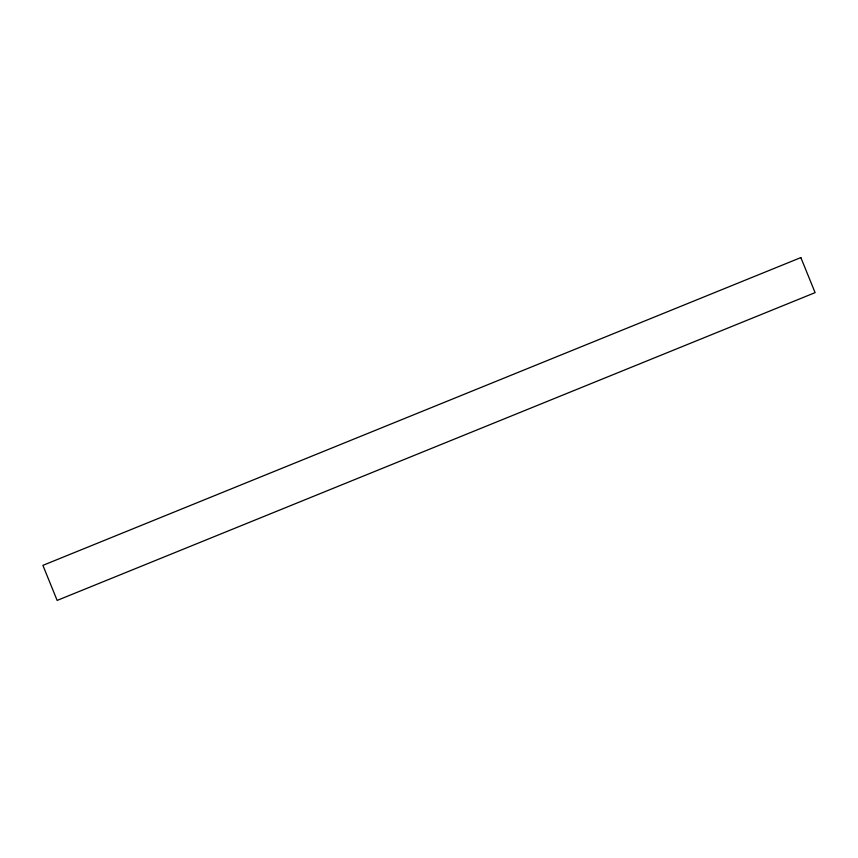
<?xml version="1.0" encoding="UTF-8"?>
<svg xmlns="http://www.w3.org/2000/svg" width="858" height="858" viewBox="0 0 858 858"><rect width="100%" height="100%" fill="white"/><g stroke="black" fill="none" stroke-linecap="round" stroke-linejoin="round"><path stroke-width="1.29" d="M800.857 257.582L42.9 565.358L57.143 600.418L815.1 292.642L800.857 257.582"/></g></svg>
